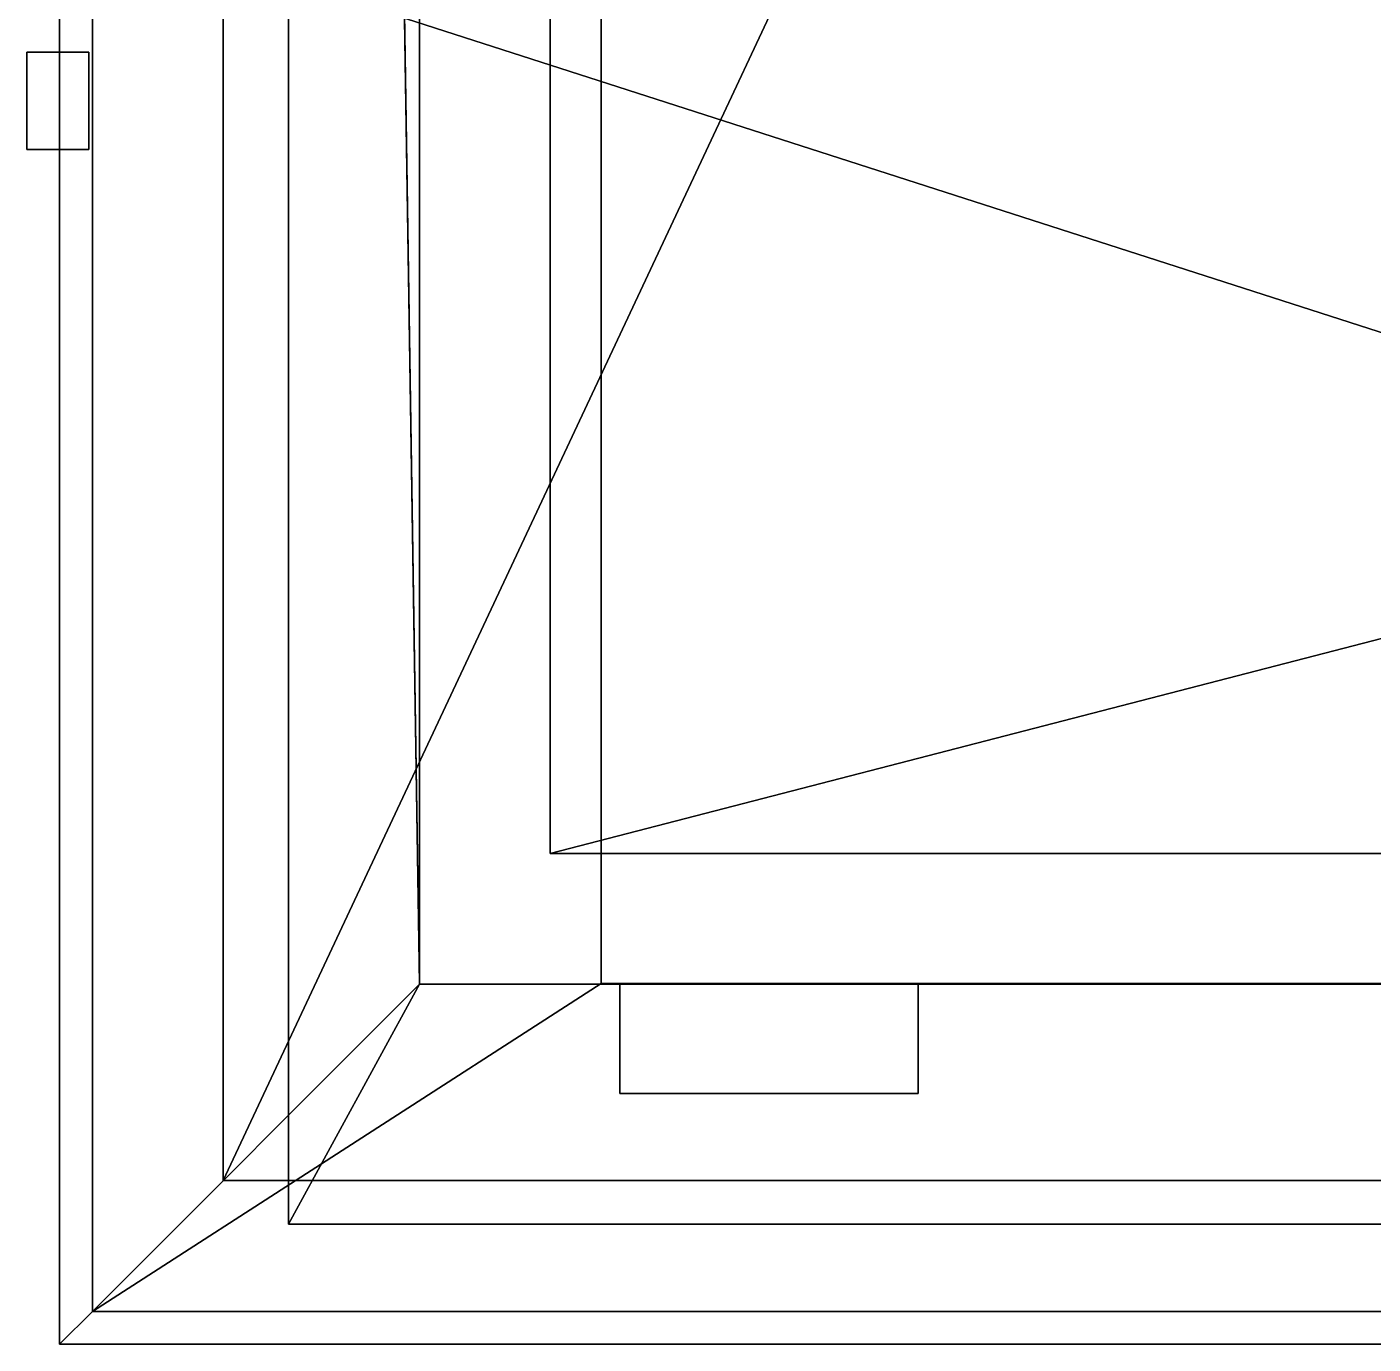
# Model space of a CAD drawing. Extents: x -7.1 to 5.5, y -11 to 12.
# Drawn here: x -7.11 to -5.052, y -11.05 to -9.036 of the extents above; entities that cross this region are included whole.
import ezdxf

# ---------------------------------------------------------------- set-up
doc = ezdxf.new("R2010")
doc.units = 0

msp = doc.modelspace()

# ---------------------------------------------------------------- linework, layer by layer
for points in [[(-6.71, 10.1, 0.0953), (-6.71, 7.2, -0.0047), (-6.71, -10.8667, -0.0047), (-6.71, -10.8667, 0.0953)], [(-6.51, 9.9, 0.0953), (-6.71, 10.1, 0.0953), (-6.71, -10.8667, 0.0953), (-6.51, -10.5, 0.0953)], [(-6.51, -10.5, 3.2953), (-6.76, 5.7, 3.2953), (-6.76, 7.7, 3.2953), (-6.51, 9.9, 3.2953)], [(-6.51, -3.1784, 0.9173), (-6.51, -1.9882, 0.9173), (-6.51, 9.9, 0.0953), (-6.51, -10.5, 0.0953)], [(-6.51, -3.1784, 2.2732), (-6.51, -10.5, 3.2953), (-6.51, 9.9, 3.2953), (-6.51, -1.9882, 2.2732)], [(-7.06, 5.75, 62.3698), (-7.06, -11.05, 62.3698), (-7.06, -11.05, 62.5001), (-7.06, 5.75, 62.5001)], [(-7.01, -11, 62.3698), (-7.06, -11.05, 62.3698), (-7.06, 5.75, 62.3698), (-7.01, 5.7, 62.3698)], [(-7.01, 5.7, 62.5001), (-7.06, 5.75, 62.5001), (-7.06, -11.05, 62.5001), (-7.01, -11, 62.5001)], [(-6.51, -10.5, 3.2953), (-7.01, -11, 3.2953), (-7.01, 5.7, 3.2953), (-6.76, 5.7, 3.2953)], [(-7.01, -11, 3.2953), (-7.01, -11, 3.4953), (-7.01, 5.7, 3.4953), (-7.01, 5.7, 3.2953)], [(-7.01, -11, 62.6262), (-6.2318, -10.4986, 62.6262), (-6.2318, 5.1986, 62.6262), (-7.01, 5.7, 62.6262)], [(-7.01, -11, 61.0953), (-7.01, -11, 62.6262), (-7.01, 5.7, 62.6262), (-7.01, 5.7, 61.0953)], [(-6.2318, -10.4986, 63.0762), (4.6118, -10.4986, 63.0762), (4.6118, 5.1986, 63.0762), (-6.2318, 5.1986, 63.0762)], [(-6.2318, -10.4986, 62.6262), (-6.2318, -10.4986, 63.0762), (-6.2318, 5.1986, 63.0762), (-6.2318, 5.1986, 62.6262)], [(-6.31, -10.3, 3.0953), (-6.31, -7.1784, 2.2732), (-6.31, -5.9882, 2.2732), (-6.31, 0, 3.0953)], [(-6.31, -10.3, 0.0953), (-6.31, 0, 0.0953), (-6.31, -5.9882, 0.9173), (-6.31, -7.1784, 0.9173)], [(-6.31, -10.3, 3.0953), (-6.31, 0, 3.0953), (-0.51, 0, 3.0953), (-0.51, -10.3, 3.0953)], [(-6.31, -10.3, 0.0953), (-0.51, -8.8, 0.0953), (-0.51, -6.8, 0.0953), (-6.31, 0, 0.0953)], [(-6.81, -5.3667, 6.8953), (-1.01, -2.7, 6.8953), (-1.01, -10.8, 6.8953), (-6.81, -8.9333, 6.8953)], [(-6.81, -10.8, 3.4953), (-3.01, -2.7, 3.4953), (-6.81, -8.9333, 3.4953)], [(-3.01, -2.7, 3.4953), (-6.81, -10.8, 3.4953), (-1.01, -10.8, 3.4953), (-2.01, -2.7, 3.4953)], [(-6.81, -5.3667, 10.4953), (-1.01, -2.7, 10.4953), (-1.01, -10.8, 10.4953), (-6.81, -8.9333, 10.4953)], [(-6.81, -10.8, 7.0953), (-3.01, -2.7, 7.0953), (-6.81, -8.9333, 7.0953)], [(-3.01, -2.7, 7.0953), (-6.81, -10.8, 7.0953), (-1.01, -10.8, 7.0953), (-2.01, -2.7, 7.0953)], [(-6.81, -5.3667, 14.0953), (-1.01, -2.7, 14.0953), (-1.01, -10.8, 14.0953), (-6.81, -8.9333, 14.0953)], [(-6.81, -10.8, 10.6953), (-3.01, -2.7, 10.6953), (-6.81, -8.9333, 10.6953)], [(-3.01, -2.7, 10.6953), (-6.81, -10.8, 10.6953), (-1.01, -10.8, 10.6953), (-2.01, -2.7, 10.6953)], [(-6.81, -5.3667, 17.6953), (-1.01, -2.7, 17.6953), (-1.01, -10.8, 17.6953), (-6.81, -8.9333, 17.6953)], [(-6.81, -10.8, 14.2953), (-3.01, -2.7, 14.2953), (-6.81, -8.9333, 14.2953)], [(-3.01, -2.7, 14.2953), (-6.81, -10.8, 14.2953), (-1.01, -10.8, 14.2953), (-2.01, -2.7, 14.2953)], [(-6.81, -5.3667, 21.2953), (-1.01, -2.7, 21.2953), (-1.01, -10.8, 21.2953), (-6.81, -8.9333, 21.2953)], [(-6.81, -10.8, 17.8953), (-3.01, -2.7, 17.8953), (-6.81, -8.9333, 17.8953)], [(-3.01, -2.7, 17.8953), (-6.81, -10.8, 17.8953), (-1.01, -10.8, 17.8953), (-2.01, -2.7, 17.8953)], [(-6.81, -5.3667, 24.8953), (-1.01, -2.7, 24.8953), (-1.01, -10.8, 24.8953), (-6.81, -8.9333, 24.8953)], [(-6.81, -10.8, 21.4953), (-3.01, -2.7, 21.4953), (-6.81, -8.9333, 21.4953)], [(-3.01, -2.7, 21.4953), (-6.81, -10.8, 21.4953), (-1.01, -10.8, 21.4953), (-2.01, -2.7, 21.4953)], [(-6.81, -5.3667, 28.4953), (-1.01, -2.7, 28.4953), (-1.01, -10.8, 28.4953), (-6.81, -8.9333, 28.4953)], [(-6.81, -10.8, 25.0953), (-3.01, -2.7, 25.0953), (-6.81, -8.9333, 25.0953)], [(-3.01, -2.7, 25.0953), (-6.81, -10.8, 25.0953), (-1.01, -10.8, 25.0953), (-2.01, -2.7, 25.0953)], [(-6.81, -5.3667, 32.0953), (-1.01, -2.7, 32.0953), (-1.01, -10.8, 32.0953), (-6.81, -8.9333, 32.0953)], [(-6.81, -10.8, 28.6953), (-3.01, -2.7, 28.6953), (-6.81, -8.9333, 28.6953)], [(-3.01, -2.7, 28.6953), (-6.81, -10.8, 28.6953), (-1.01, -10.8, 28.6953), (-2.01, -2.7, 28.6953)], [(-6.81, -5.3667, 35.6953), (-1.01, -2.7, 35.6953), (-1.01, -10.8, 35.6953), (-6.81, -8.9333, 35.6953)], [(-6.81, -10.8, 32.2953), (-3.01, -2.7, 32.2953), (-6.81, -8.9333, 32.2953)], [(-3.01, -2.7, 32.2953), (-6.81, -10.8, 32.2953), (-1.01, -10.8, 32.2953), (-2.01, -2.7, 32.2953)], [(-6.81, -5.3667, 39.2953), (-1.01, -2.7, 39.2953), (-1.01, -10.8, 39.2953), (-6.81, -8.9333, 39.2953)], [(-6.81, -10.8, 35.8953), (-3.01, -2.7, 35.8953), (-6.81, -8.9333, 35.8953)], [(-3.01, -2.7, 35.8953), (-6.81, -10.8, 35.8953), (-1.01, -10.8, 35.8953), (-2.01, -2.7, 35.8953)], [(-6.81, -5.3667, 42.8953), (-1.01, -2.7, 42.8953), (-1.01, -10.8, 42.8953), (-6.81, -8.9333, 42.8953)], [(-6.81, -10.8, 39.4953), (-3.01, -2.7, 39.4953), (-6.81, -8.9333, 39.4953)], [(-3.01, -2.7, 39.4953), (-6.81, -10.8, 39.4953), (-1.01, -10.8, 39.4953), (-2.01, -2.7, 39.4953)], [(-6.81, -5.3667, 46.4953), (-1.01, -2.7, 46.4953), (-1.01, -10.8, 46.4953), (-6.81, -8.9333, 46.4953)], [(-6.81, -10.8, 43.0953), (-3.01, -2.7, 43.0953), (-6.81, -8.9333, 43.0953)], [(-3.01, -2.7, 43.0953), (-6.81, -10.8, 43.0953), (-1.01, -10.8, 43.0953), (-2.01, -2.7, 43.0953)], [(-6.81, -5.3667, 50.0953), (-1.01, -2.7, 50.0953), (-1.01, -10.8, 50.0953), (-6.81, -8.9333, 50.0953)], [(-6.81, -10.8, 46.6953), (-3.01, -2.7, 46.6953), (-6.81, -8.9333, 46.6953)], [(-3.01, -2.7, 46.6953), (-6.81, -10.8, 46.6953), (-1.01, -10.8, 46.6953), (-2.01, -2.7, 46.6953)], [(-6.81, -5.3667, 53.6953), (-1.01, -2.7, 53.6953), (-1.01, -10.8, 53.6953), (-6.81, -8.9333, 53.6953)], [(-6.81, -10.8, 50.2953), (-3.01, -2.7, 50.2953), (-6.81, -8.9333, 50.2953)], [(-3.01, -2.7, 50.2953), (-6.81, -10.8, 50.2953), (-1.01, -10.8, 50.2953), (-2.01, -2.7, 50.2953)], [(-6.81, -5.3667, 57.2953), (-1.01, -2.7, 57.2953), (-1.01, -10.8, 57.2953), (-6.81, -8.9333, 57.2953)], [(-6.81, -10.8, 53.8953), (-3.01, -2.7, 53.8953), (-6.81, -8.9333, 53.8953)], [(-3.01, -2.7, 53.8953), (-6.81, -10.8, 53.8953), (-1.01, -10.8, 53.8953), (-2.01, -2.7, 53.8953)], [(-6.81, -5.3667, 60.8953), (-1.01, -2.7, 60.8953), (-1.01, -10.8, 60.8953), (-6.81, -8.9333, 60.8953)], [(-6.81, -10.8, 57.4953), (-3.01, -2.7, 57.4953), (-6.81, -8.9333, 57.4953)], [(-3.01, -2.7, 57.4953), (-6.81, -10.8, 57.4953), (-1.01, -10.8, 57.4953), (-2.01, -2.7, 57.4953)], [(-6.51, -10.5, 0.0953), (-6.51, -5.9882, 0.9173), (-6.51, -3.1784, 0.9173)], [(-6.51, -3.1784, 2.2732), (-6.51, -5.9882, 2.2732), (-6.51, -10.5, 3.2953)], [(-6.51, -10.5, 0.0953), (-6.51, -7.1784, 0.9173), (-6.51, -5.9882, 0.9173)], [(-6.51, -10.5, 3.2953), (-6.51, -5.9882, 2.2732), (-6.51, -7.1784, 2.2732)], [(-6.51, -10.5, 0.0953), (-6.51, -7.5882, 0.9173), (-6.51, -7.1784, 0.9173)], [(-6.51, -10.5, 3.2953), (-6.51, -7.1784, 2.2732), (-6.51, -7.5882, 2.2732)], [(-6.31, -10.3, 3.0953), (-6.31, -7.5882, 2.2732), (-6.31, -7.1784, 2.2732)], [(-6.31, -10.3, 0.0953), (-6.31, -7.1784, 0.9173), (-6.31, -7.5882, 0.9173)], [(-6.51, -10.5, 0.0953), (-6.51, -8.7784, 0.9173), (-6.51, -7.5882, 0.9173)], [(-6.51, -10.5, 3.2953), (-6.51, -7.5882, 2.2732), (-6.51, -8.7784, 2.2732)], [(-6.31, -10.3, 0.0953), (-6.31, -7.5882, 0.9173), (-6.31, -8.7784, 0.9173)], [(-6.31, -10.3, 3.0953), (-6.31, -8.7784, 2.2732), (-6.31, -7.5882, 2.2732)], [(-6.51, -10.5, 0.0953), (-6.51, -10.5, 3.2953), (-6.51, -8.7784, 2.2732), (-6.51, -8.7784, 0.9173)], [(-6.31, -10.3, 0.0953), (-6.31, -8.7784, 0.9173), (-6.31, -8.7784, 2.2732), (-6.31, -10.3, 3.0953)], [(-6.31, -10.3, 0.0953), (-0.51, -10.3, 0.0953), (-0.51, -8.8, 0.0953)], [(-7.01, -8.9333, 3.4953), (-7.01, -11, 3.4953), (-7.01, -11, 7.0953), (-7.01, -8.9333, 7.0953)], [(-7.01, -8.9333, 7.0953), (-7.01, -11, 7.0953), (-7.01, -11, 10.6953), (-7.01, -8.9333, 10.6953)], [(-7.01, -8.9333, 10.6953), (-7.01, -11, 10.6953), (-7.01, -11, 14.2953), (-7.01, -8.9333, 14.2953)], [(-7.01, -8.9333, 14.2953), (-7.01, -11, 14.2953), (-7.01, -11, 17.8953), (-7.01, -8.9333, 17.8953)], [(-7.01, -8.9333, 17.8953), (-7.01, -11, 17.8953), (-7.01, -11, 21.4953), (-7.01, -8.9333, 21.4953)], [(-7.01, -8.9333, 21.4953), (-7.01, -11, 21.4953), (-7.01, -11, 25.0953), (-7.01, -8.9333, 25.0953)], [(-7.01, -8.9333, 25.0953), (-7.01, -11, 25.0953), (-7.01, -11, 28.6953), (-7.01, -8.9333, 28.6953)], [(-7.01, -8.9333, 28.6953), (-7.01, -11, 28.6953), (-7.01, -11, 32.2953), (-7.01, -8.9333, 32.2953)], [(-7.01, -8.9333, 32.2953), (-7.01, -11, 32.2953), (-7.01, -11, 35.8953), (-7.01, -8.9333, 35.8953)], [(-7.01, -8.9333, 35.8953), (-7.01, -11, 35.8953), (-7.01, -11, 39.4953), (-7.01, -8.9333, 39.4953)], [(-7.01, -8.9333, 39.4953), (-7.01, -11, 39.4953), (-7.01, -11, 43.0953), (-7.01, -8.9333, 43.0953)], [(-7.01, -8.9333, 43.0953), (-7.01, -11, 43.0953), (-7.01, -11, 46.6953), (-7.01, -8.9333, 46.6953)], [(-7.01, -8.9333, 46.6953), (-7.01, -11, 46.6953), (-7.01, -11, 50.2953), (-7.01, -8.9333, 50.2953)], [(-7.01, -8.9333, 50.2953), (-7.01, -11, 50.2953), (-7.01, -11, 53.8953), (-7.01, -8.9333, 53.8953)], [(-7.01, -8.9333, 53.8953), (-7.01, -11, 53.8953), (-7.01, -11, 57.4953), (-7.01, -8.9333, 57.4953)], [(-7.01, -8.9333, 57.4953), (-7.01, -11, 57.4953), (-7.01, -11, 61.0953), (-7.01, -8.9333, 61.0953)], [(-6.81, -8.9333, 6.8953), (-1.01, -10.8, 6.8953), (-6.81, -10.8, 6.8953)], [(-6.81, -10.8, 6.8953), (-6.81, -10.8, 3.4953), (-6.81, -8.9333, 3.4953), (-6.81, -8.9333, 6.8953)], [(-6.81, -8.9333, 10.4953), (-1.01, -10.8, 10.4953), (-6.81, -10.8, 10.4953)], [(-6.81, -10.8, 10.4953), (-6.81, -10.8, 7.0953), (-6.81, -8.9333, 7.0953), (-6.81, -8.9333, 10.4953)], [(-6.81, -8.9333, 14.0953), (-1.01, -10.8, 14.0953), (-6.81, -10.8, 14.0953)], [(-6.81, -10.8, 14.0953), (-6.81, -10.8, 10.6953), (-6.81, -8.9333, 10.6953), (-6.81, -8.9333, 14.0953)], [(-6.81, -8.9333, 17.6953), (-1.01, -10.8, 17.6953), (-6.81, -10.8, 17.6953)], [(-6.81, -10.8, 17.6953), (-6.81, -10.8, 14.2953), (-6.81, -8.9333, 14.2953), (-6.81, -8.9333, 17.6953)], [(-6.81, -8.9333, 21.2953), (-1.01, -10.8, 21.2953), (-6.81, -10.8, 21.2953)], [(-6.81, -10.8, 21.2953), (-6.81, -10.8, 17.8953), (-6.81, -8.9333, 17.8953), (-6.81, -8.9333, 21.2953)], [(-6.81, -8.9333, 24.8953), (-1.01, -10.8, 24.8953), (-6.81, -10.8, 24.8953)], [(-6.81, -10.8, 24.8953), (-6.81, -10.8, 21.4953), (-6.81, -8.9333, 21.4953), (-6.81, -8.9333, 24.8953)], [(-6.81, -8.9333, 28.4953), (-1.01, -10.8, 28.4953), (-6.81, -10.8, 28.4953)], [(-6.81, -10.8, 28.4953), (-6.81, -10.8, 25.0953), (-6.81, -8.9333, 25.0953), (-6.81, -8.9333, 28.4953)], [(-6.81, -8.9333, 32.0953), (-1.01, -10.8, 32.0953), (-6.81, -10.8, 32.0953)], [(-6.81, -10.8, 32.0953), (-6.81, -10.8, 28.6953), (-6.81, -8.9333, 28.6953), (-6.81, -8.9333, 32.0953)], [(-6.81, -8.9333, 35.6953), (-1.01, -10.8, 35.6953), (-6.81, -10.8, 35.6953)], [(-6.81, -10.8, 35.6953), (-6.81, -10.8, 32.2953), (-6.81, -8.9333, 32.2953), (-6.81, -8.9333, 35.6953)], [(-6.81, -8.9333, 39.2953), (-1.01, -10.8, 39.2953), (-6.81, -10.8, 39.2953)], [(-6.81, -10.8, 39.2953), (-6.81, -10.8, 35.8953), (-6.81, -8.9333, 35.8953), (-6.81, -8.9333, 39.2953)], [(-6.81, -8.9333, 42.8953), (-1.01, -10.8, 42.8953), (-6.81, -10.8, 42.8953)], [(-6.81, -10.8, 42.8953), (-6.81, -10.8, 39.4953), (-6.81, -8.9333, 39.4953), (-6.81, -8.9333, 42.8953)], [(-6.81, -8.9333, 46.4953), (-1.01, -10.8, 46.4953), (-6.81, -10.8, 46.4953)], [(-6.81, -10.8, 46.4953), (-6.81, -10.8, 43.0953), (-6.81, -8.9333, 43.0953), (-6.81, -8.9333, 46.4953)], [(-6.81, -8.9333, 50.0953), (-1.01, -10.8, 50.0953), (-6.81, -10.8, 50.0953)], [(-6.81, -10.8, 50.0953), (-6.81, -10.8, 46.6953), (-6.81, -8.9333, 46.6953), (-6.81, -8.9333, 50.0953)], [(-6.81, -8.9333, 53.6953), (-1.01, -10.8, 53.6953), (-6.81, -10.8, 53.6953)], [(-6.81, -10.8, 53.6953), (-6.81, -10.8, 50.2953), (-6.81, -8.9333, 50.2953), (-6.81, -8.9333, 53.6953)], [(-6.81, -8.9333, 57.2953), (-1.01, -10.8, 57.2953), (-6.81, -10.8, 57.2953)], [(-6.81, -10.8, 57.2953), (-6.81, -10.8, 53.8953), (-6.81, -8.9333, 53.8953), (-6.81, -8.9333, 57.2953)], [(-6.81, -8.9333, 60.8953), (-1.01, -10.8, 60.8953), (-6.81, -10.8, 60.8953)], [(-6.81, -10.8, 60.8953), (-6.81, -10.8, 57.4953), (-6.81, -8.9333, 57.4953), (-6.81, -8.9333, 60.8953)], [(-7.11, -9.0752, 6.9898), (-7.11, -9.0752, 3.6008), (-7.11, -9.2237, 3.6008), (-7.11, -9.2237, 6.9898)], [(-7.0152, -9.0752, 3.4953), (-7.11, -9.0752, 3.6008), (-7.11, -9.0752, 6.9898), (-7.0152, -9.0752, 7.0953)], [(-7.0152, -9.2237, 3.4953), (-7.11, -9.2237, 3.6008), (-7.11, -9.0752, 3.6008), (-7.0152, -9.0752, 3.4953)], [(-7.0152, -9.0752, 7.0953), (-7.11, -9.0752, 6.9898), (-7.11, -9.2237, 6.9898), (-7.0152, -9.2237, 7.0953)], [(-7.11, -9.0752, 10.5898), (-7.11, -9.0752, 7.2008), (-7.11, -9.2237, 7.2008), (-7.11, -9.2237, 10.5898)], [(-7.0152, -9.0752, 7.0953), (-7.11, -9.0752, 7.2008), (-7.11, -9.0752, 10.5898), (-7.0152, -9.0752, 10.6953)], [(-7.0152, -9.2237, 7.0953), (-7.11, -9.2237, 7.2008), (-7.11, -9.0752, 7.2008), (-7.0152, -9.0752, 7.0953)], [(-7.0152, -9.0752, 10.6953), (-7.11, -9.0752, 10.5898), (-7.11, -9.2237, 10.5898), (-7.0152, -9.2237, 10.6953)], [(-7.11, -9.0752, 14.1898), (-7.11, -9.0752, 10.8008), (-7.11, -9.2237, 10.8008), (-7.11, -9.2237, 14.1898)], [(-7.0152, -9.0752, 10.6953), (-7.11, -9.0752, 10.8008), (-7.11, -9.0752, 14.1898), (-7.0152, -9.0752, 14.2953)], [(-7.0152, -9.2237, 10.6953), (-7.11, -9.2237, 10.8008), (-7.11, -9.0752, 10.8008), (-7.0152, -9.0752, 10.6953)], [(-7.0152, -9.0752, 14.2953), (-7.11, -9.0752, 14.1898), (-7.11, -9.2237, 14.1898), (-7.0152, -9.2237, 14.2953)], [(-7.11, -9.0752, 17.7898), (-7.11, -9.0752, 14.4008), (-7.11, -9.2237, 14.4008), (-7.11, -9.2237, 17.7898)], [(-7.0152, -9.0752, 14.2953), (-7.11, -9.0752, 14.4008), (-7.11, -9.0752, 17.7898), (-7.0152, -9.0752, 17.8953)], [(-7.0152, -9.2237, 14.2953), (-7.11, -9.2237, 14.4008), (-7.11, -9.0752, 14.4008), (-7.0152, -9.0752, 14.2953)], [(-7.0152, -9.0752, 17.8953), (-7.11, -9.0752, 17.7898), (-7.11, -9.2237, 17.7898), (-7.0152, -9.2237, 17.8953)], [(-7.11, -9.0752, 21.3898), (-7.11, -9.0752, 18.0008), (-7.11, -9.2237, 18.0008), (-7.11, -9.2237, 21.3898)], [(-7.0152, -9.0752, 17.8953), (-7.11, -9.0752, 18.0008), (-7.11, -9.0752, 21.3898), (-7.0152, -9.0752, 21.4953)], [(-7.0152, -9.2237, 17.8953), (-7.11, -9.2237, 18.0008), (-7.11, -9.0752, 18.0008), (-7.0152, -9.0752, 17.8953)], [(-7.0152, -9.0752, 21.4953), (-7.11, -9.0752, 21.3898), (-7.11, -9.2237, 21.3898), (-7.0152, -9.2237, 21.4953)], [(-7.11, -9.0752, 24.9898), (-7.11, -9.0752, 21.6008), (-7.11, -9.2237, 21.6008), (-7.11, -9.2237, 24.9898)], [(-7.0152, -9.0752, 21.4953), (-7.11, -9.0752, 21.6008), (-7.11, -9.0752, 24.9898), (-7.0152, -9.0752, 25.0953)], [(-7.0152, -9.2237, 21.4953), (-7.11, -9.2237, 21.6008), (-7.11, -9.0752, 21.6008), (-7.0152, -9.0752, 21.4953)], [(-7.0152, -9.0752, 25.0953), (-7.11, -9.0752, 24.9898), (-7.11, -9.2237, 24.9898), (-7.0152, -9.2237, 25.0953)], [(-7.11, -9.0752, 28.5898), (-7.11, -9.0752, 25.2008), (-7.11, -9.2237, 25.2008), (-7.11, -9.2237, 28.5898)], [(-7.0152, -9.0752, 25.0953), (-7.11, -9.0752, 25.2008), (-7.11, -9.0752, 28.5898), (-7.0152, -9.0752, 28.6953)], [(-7.0152, -9.2237, 25.0953), (-7.11, -9.2237, 25.2008), (-7.11, -9.0752, 25.2008), (-7.0152, -9.0752, 25.0953)], [(-7.0152, -9.0752, 28.6953), (-7.11, -9.0752, 28.5898), (-7.11, -9.2237, 28.5898), (-7.0152, -9.2237, 28.6953)], [(-7.11, -9.0752, 32.1898), (-7.11, -9.0752, 28.8008), (-7.11, -9.2237, 28.8008), (-7.11, -9.2237, 32.1898)], [(-7.0152, -9.0752, 28.6953), (-7.11, -9.0752, 28.8008), (-7.11, -9.0752, 32.1898), (-7.0152, -9.0752, 32.2953)], [(-7.0152, -9.2237, 28.6953), (-7.11, -9.2237, 28.8008), (-7.11, -9.0752, 28.8008), (-7.0152, -9.0752, 28.6953)], [(-7.0152, -9.0752, 32.2953), (-7.11, -9.0752, 32.1898), (-7.11, -9.2237, 32.1898), (-7.0152, -9.2237, 32.2953)], [(-7.11, -9.0752, 35.7898), (-7.11, -9.0752, 32.4008), (-7.11, -9.2237, 32.4008), (-7.11, -9.2237, 35.7898)], [(-7.0152, -9.0752, 32.2953), (-7.11, -9.0752, 32.4008), (-7.11, -9.0752, 35.7898), (-7.0152, -9.0752, 35.8953)], [(-7.0152, -9.2237, 32.2953), (-7.11, -9.2237, 32.4008), (-7.11, -9.0752, 32.4008), (-7.0152, -9.0752, 32.2953)], [(-7.0152, -9.0752, 35.8953), (-7.11, -9.0752, 35.7898), (-7.11, -9.2237, 35.7898), (-7.0152, -9.2237, 35.8953)], [(-7.11, -9.0752, 39.3898), (-7.11, -9.0752, 36.0008), (-7.11, -9.2237, 36.0008), (-7.11, -9.2237, 39.3898)], [(-7.0152, -9.0752, 35.8953), (-7.11, -9.0752, 36.0008), (-7.11, -9.0752, 39.3898), (-7.0152, -9.0752, 39.4953)], [(-7.0152, -9.2237, 35.8953), (-7.11, -9.2237, 36.0008), (-7.11, -9.0752, 36.0008), (-7.0152, -9.0752, 35.8953)], [(-7.0152, -9.0752, 39.4953), (-7.11, -9.0752, 39.3898), (-7.11, -9.2237, 39.3898), (-7.0152, -9.2237, 39.4953)], [(-7.11, -9.0752, 42.9898), (-7.11, -9.0752, 39.6008), (-7.11, -9.2237, 39.6008), (-7.11, -9.2237, 42.9898)], [(-7.0152, -9.0752, 39.4953), (-7.11, -9.0752, 39.6008), (-7.11, -9.0752, 42.9898), (-7.0152, -9.0752, 43.0953)], [(-7.0152, -9.2237, 39.4953), (-7.11, -9.2237, 39.6008), (-7.11, -9.0752, 39.6008), (-7.0152, -9.0752, 39.4953)], [(-7.0152, -9.0752, 43.0953), (-7.11, -9.0752, 42.9898), (-7.11, -9.2237, 42.9898), (-7.0152, -9.2237, 43.0953)], [(-7.11, -9.0752, 46.5898), (-7.11, -9.0752, 43.2008), (-7.11, -9.2237, 43.2008), (-7.11, -9.2237, 46.5898)], [(-7.0152, -9.0752, 43.0953), (-7.11, -9.0752, 43.2008), (-7.11, -9.0752, 46.5898), (-7.0152, -9.0752, 46.6953)], [(-7.0152, -9.2237, 43.0953), (-7.11, -9.2237, 43.2008), (-7.11, -9.0752, 43.2008), (-7.0152, -9.0752, 43.0953)], [(-7.0152, -9.0752, 46.6953), (-7.11, -9.0752, 46.5898), (-7.11, -9.2237, 46.5898), (-7.0152, -9.2237, 46.6953)], [(-7.11, -9.0752, 50.1898), (-7.11, -9.0752, 46.8008), (-7.11, -9.2237, 46.8008), (-7.11, -9.2237, 50.1898)], [(-7.0152, -9.0752, 46.6953), (-7.11, -9.0752, 46.8008), (-7.11, -9.0752, 50.1898), (-7.0152, -9.0752, 50.2953)], [(-7.0152, -9.2237, 46.6953), (-7.11, -9.2237, 46.8008), (-7.11, -9.0752, 46.8008), (-7.0152, -9.0752, 46.6953)], [(-7.0152, -9.0752, 50.2953), (-7.11, -9.0752, 50.1898), (-7.11, -9.2237, 50.1898), (-7.0152, -9.2237, 50.2953)], [(-7.11, -9.0752, 53.7898), (-7.11, -9.0752, 50.4008), (-7.11, -9.2237, 50.4008), (-7.11, -9.2237, 53.7898)], [(-7.0152, -9.0752, 50.2953), (-7.11, -9.0752, 50.4008), (-7.11, -9.0752, 53.7898), (-7.0152, -9.0752, 53.8953)], [(-7.0152, -9.2237, 50.2953), (-7.11, -9.2237, 50.4008), (-7.11, -9.0752, 50.4008), (-7.0152, -9.0752, 50.2953)], [(-7.0152, -9.0752, 53.8953), (-7.11, -9.0752, 53.7898), (-7.11, -9.2237, 53.7898), (-7.0152, -9.2237, 53.8953)], [(-7.11, -9.0752, 57.3898), (-7.11, -9.0752, 54.0009), (-7.11, -9.2237, 54.0009), (-7.11, -9.2237, 57.3898)], [(-7.0152, -9.0752, 53.8953), (-7.11, -9.0752, 54.0009), (-7.11, -9.0752, 57.3898), (-7.0152, -9.0752, 57.4953)], [(-7.0152, -9.2237, 53.8953), (-7.11, -9.2237, 54.0009), (-7.11, -9.0752, 54.0009), (-7.0152, -9.0752, 53.8953)], [(-7.0152, -9.0752, 57.4953), (-7.11, -9.0752, 57.3898), (-7.11, -9.2237, 57.3898), (-7.0152, -9.2237, 57.4953)], [(-7.11, -9.0752, 60.9898), (-7.11, -9.0752, 57.6009), (-7.11, -9.2237, 57.6009), (-7.11, -9.2237, 60.9898)], [(-7.0152, -9.0752, 57.4953), (-7.11, -9.0752, 57.6009), (-7.11, -9.0752, 60.9898), (-7.0152, -9.0752, 61.0953)], [(-7.0152, -9.2237, 57.4953), (-7.11, -9.2237, 57.6009), (-7.11, -9.0752, 57.6009), (-7.0152, -9.0752, 57.4953)], [(-7.0152, -9.0752, 61.0953), (-7.11, -9.0752, 60.9898), (-7.11, -9.2237, 60.9898), (-7.0152, -9.2237, 61.0953)], [(-7.0152, -9.2237, 7.0953), (-7.11, -9.2237, 6.9898), (-7.11, -9.2237, 3.6008), (-7.0152, -9.2237, 3.4953)], [(-7.0152, -9.2237, 10.6953), (-7.11, -9.2237, 10.5898), (-7.11, -9.2237, 7.2008), (-7.0152, -9.2237, 7.0953)], [(-7.0152, -9.2237, 14.2953), (-7.11, -9.2237, 14.1898), (-7.11, -9.2237, 10.8008), (-7.0152, -9.2237, 10.6953)], [(-7.0152, -9.2237, 17.8953), (-7.11, -9.2237, 17.7898), (-7.11, -9.2237, 14.4008), (-7.0152, -9.2237, 14.2953)], [(-7.0152, -9.2237, 21.4953), (-7.11, -9.2237, 21.3898), (-7.11, -9.2237, 18.0008), (-7.0152, -9.2237, 17.8953)], [(-7.0152, -9.2237, 25.0953), (-7.11, -9.2237, 24.9898), (-7.11, -9.2237, 21.6008), (-7.0152, -9.2237, 21.4953)], [(-7.0152, -9.2237, 28.6953), (-7.11, -9.2237, 28.5898), (-7.11, -9.2237, 25.2008), (-7.0152, -9.2237, 25.0953)], [(-7.0152, -9.2237, 32.2953), (-7.11, -9.2237, 32.1898), (-7.11, -9.2237, 28.8008), (-7.0152, -9.2237, 28.6953)], [(-7.0152, -9.2237, 35.8953), (-7.11, -9.2237, 35.7898), (-7.11, -9.2237, 32.4008), (-7.0152, -9.2237, 32.2953)], [(-7.0152, -9.2237, 39.4953), (-7.11, -9.2237, 39.3898), (-7.11, -9.2237, 36.0008), (-7.0152, -9.2237, 35.8953)], [(-7.0152, -9.2237, 43.0953), (-7.11, -9.2237, 42.9898), (-7.11, -9.2237, 39.6008), (-7.0152, -9.2237, 39.4953)], [(-7.0152, -9.2237, 46.6953), (-7.11, -9.2237, 46.5898), (-7.11, -9.2237, 43.2008), (-7.0152, -9.2237, 43.0953)], [(-7.0152, -9.2237, 50.2953), (-7.11, -9.2237, 50.1898), (-7.11, -9.2237, 46.8008), (-7.0152, -9.2237, 46.6953)], [(-7.0152, -9.2237, 53.8953), (-7.11, -9.2237, 53.7898), (-7.11, -9.2237, 50.4008), (-7.0152, -9.2237, 50.2953)], [(-7.0152, -9.2237, 57.4953), (-7.11, -9.2237, 57.3898), (-7.11, -9.2237, 54.0009), (-7.0152, -9.2237, 53.8953)], [(-7.0152, -9.2237, 61.0953), (-7.11, -9.2237, 60.9898), (-7.11, -9.2237, 57.6009), (-7.0152, -9.2237, 57.4953)], [(-6.31, -10.3, 0.0953), (-6.31, -10.3, 3.0953), (-0.51, -10.3, 3.0953), (-0.51, -10.3, 0.0953)], [(-7.01, -11, 62.6262), (5.39, -11, 62.6262), (4.6118, -10.4986, 62.6262), (-6.2318, -10.4986, 62.6262)], [(-6.51, -10.5, 3.2953), (4.89, -10.5, 3.2953), (5.39, -11, 3.2953), (-7.01, -11, 3.2953)], [(-6.51, -10.5, 0.0953), (-6.71, -10.8667, 0.0953), (5.09, -10.8667, 0.0953), (4.89, -10.5, 0.0953)], [(-6.51, -10.5, 0.0953), (4.89, -10.5, 0.0953), (4.89, -10.5, 3.2953), (-6.51, -10.5, 3.2953)], [(4.6118, -10.4986, 62.6262), (4.6118, -10.4986, 63.0762), (-6.2318, -10.4986, 63.0762), (-6.2318, -10.4986, 62.6262)], [(-6.2032, -10.5, 0.0953), (-6.2032, -10.6667, 0.0953), (-6.2032, -10.6667, 3.2953), (-6.2032, -10.5, 3.2953)], [(-5.7472, -10.5, 3.2953), (-5.7472, -10.6667, 3.2953), (-5.7472, -10.6667, 0.0953), (-5.7472, -10.5, 0.0953)], [(-5.7472, -10.6667, 3.2953), (-6.2032, -10.6667, 3.2953), (-6.2032, -10.6667, 0.0953), (-5.7472, -10.6667, 0.0953)], [(-1.01, -10.8, 6.8953), (-1.01, -10.8, 3.4953), (-6.81, -10.8, 3.4953), (-6.81, -10.8, 6.8953)], [(-1.01, -10.8, 10.4953), (-1.01, -10.8, 7.0953), (-6.81, -10.8, 7.0953), (-6.81, -10.8, 10.4953)], [(-1.01, -10.8, 14.0953), (-1.01, -10.8, 10.6953), (-6.81, -10.8, 10.6953), (-6.81, -10.8, 14.0953)], [(-1.01, -10.8, 17.6953), (-1.01, -10.8, 14.2953), (-6.81, -10.8, 14.2953), (-6.81, -10.8, 17.6953)], [(-1.01, -10.8, 21.2953), (-1.01, -10.8, 17.8953), (-6.81, -10.8, 17.8953), (-6.81, -10.8, 21.2953)], [(-1.01, -10.8, 24.8953), (-1.01, -10.8, 21.4953), (-6.81, -10.8, 21.4953), (-6.81, -10.8, 24.8953)], [(-1.01, -10.8, 28.4953), (-1.01, -10.8, 25.0953), (-6.81, -10.8, 25.0953), (-6.81, -10.8, 28.4953)], [(-1.01, -10.8, 32.0953), (-1.01, -10.8, 28.6953), (-6.81, -10.8, 28.6953), (-6.81, -10.8, 32.0953)], [(-1.01, -10.8, 35.6953), (-1.01, -10.8, 32.2953), (-6.81, -10.8, 32.2953), (-6.81, -10.8, 35.6953)], [(-1.01, -10.8, 39.2953), (-1.01, -10.8, 35.8953), (-6.81, -10.8, 35.8953), (-6.81, -10.8, 39.2953)], [(-1.01, -10.8, 42.8953), (-1.01, -10.8, 39.4953), (-6.81, -10.8, 39.4953), (-6.81, -10.8, 42.8953)], [(-1.01, -10.8, 46.4953), (-1.01, -10.8, 43.0953), (-6.81, -10.8, 43.0953), (-6.81, -10.8, 46.4953)], [(-1.01, -10.8, 50.0953), (-1.01, -10.8, 46.6953), (-6.81, -10.8, 46.6953), (-6.81, -10.8, 50.0953)], [(-1.01, -10.8, 53.6953), (-1.01, -10.8, 50.2953), (-6.81, -10.8, 50.2953), (-6.81, -10.8, 53.6953)], [(-1.01, -10.8, 57.2953), (-1.01, -10.8, 53.8953), (-6.81, -10.8, 53.8953), (-6.81, -10.8, 57.2953)], [(-1.01, -10.8, 60.8953), (-1.01, -10.8, 57.4953), (-6.81, -10.8, 57.4953), (-6.81, -10.8, 60.8953)], [(-6.71, -10.8667, 0.0953), (-6.71, -10.8667, -0.0047), (5.09, -10.8667, -0.0047), (5.09, -10.8667, 0.0953)], [(5.39, -11, 62.3698), (5.44, -11.05, 62.3698), (-7.06, -11.05, 62.3698), (-7.01, -11, 62.3698)], [(-7.01, -11, 62.5001), (-7.06, -11.05, 62.5001), (5.44, -11.05, 62.5001), (5.39, -11, 62.5001)], [(-7.01, -11, 3.4953), (5.39, -11, 3.4953), (5.39, -11, 7.0953), (-7.01, -11, 7.0953)], [(-7.01, -11, 7.0953), (5.39, -11, 7.0953), (5.39, -11, 10.6953), (-7.01, -11, 10.6953)], [(-7.01, -11, 10.6953), (5.39, -11, 10.6953), (5.39, -11, 14.2953), (-7.01, -11, 14.2953)], [(-7.01, -11, 14.2953), (5.39, -11, 14.2953), (5.39, -11, 17.8953), (-7.01, -11, 17.8953)], [(-7.01, -11, 17.8953), (5.39, -11, 17.8953), (5.39, -11, 21.4953), (-7.01, -11, 21.4953)], [(-7.01, -11, 21.4953), (5.39, -11, 21.4953), (5.39, -11, 25.0953), (-7.01, -11, 25.0953)], [(-7.01, -11, 25.0953), (5.39, -11, 25.0953), (5.39, -11, 28.6953), (-7.01, -11, 28.6953)], [(-7.01, -11, 28.6953), (5.39, -11, 28.6953), (5.39, -11, 32.2953), (-7.01, -11, 32.2953)], [(-7.01, -11, 32.2953), (5.39, -11, 32.2953), (5.39, -11, 35.8953), (-7.01, -11, 35.8953)], [(-7.01, -11, 35.8953), (5.39, -11, 35.8953), (5.39, -11, 39.4953), (-7.01, -11, 39.4953)], [(-7.01, -11, 39.4953), (5.39, -11, 39.4953), (5.39, -11, 43.0953), (-7.01, -11, 43.0953)], [(-7.01, -11, 43.0953), (5.39, -11, 43.0953), (5.39, -11, 46.6953), (-7.01, -11, 46.6953)], [(-7.01, -11, 46.6953), (5.39, -11, 46.6953), (5.39, -11, 50.2953), (-7.01, -11, 50.2953)], [(-7.01, -11, 50.2953), (5.39, -11, 50.2953), (5.39, -11, 53.8953), (-7.01, -11, 53.8953)], [(-7.01, -11, 53.8953), (5.39, -11, 53.8953), (5.39, -11, 57.4953), (-7.01, -11, 57.4953)], [(5.39, -11, 3.2953), (5.39, -11, 3.4953), (-7.01, -11, 3.4953), (-7.01, -11, 3.2953)], [(-7.01, -11, 57.4953), (5.39, -11, 57.4953), (5.39, -11, 61.0953), (-7.01, -11, 61.0953)], [(5.39, -11, 61.0953), (5.39, -11, 62.6262), (-7.01, -11, 62.6262), (-7.01, -11, 61.0953)], [(5.44, -11.05, 62.3698), (5.44, -11.05, 62.5001), (-7.06, -11.05, 62.5001), (-7.06, -11.05, 62.3698)]]:
    msp.add_3dface(points)

doc.saveas('drawing.dxf')
